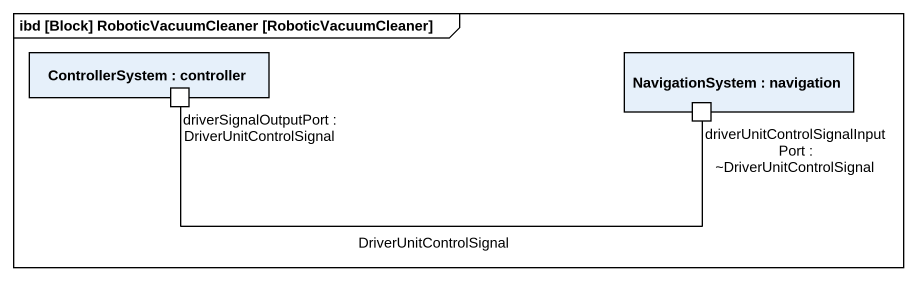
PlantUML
@startuml
mainframe ibd [Block] RoboticVacuumCleaner [RoboticVacuumCleaner]
rectangle "ControllerSystem : controller" as ControllerSystem {
  port "driverSignalOutputPort : DriverUnitControlSignal" as driverSignalOutputPort
}
rectangle "NavigationSystem : navigation" as NavigationSystem {
  port "driverUnitControlSignalInputPort : ~DriverUnitControlSignal" as driverUnitControlSignalInput
}
driverSignalOutputPort -right- driverUnitControlSignalInput : DriverUnitControlSignal
@enduml
